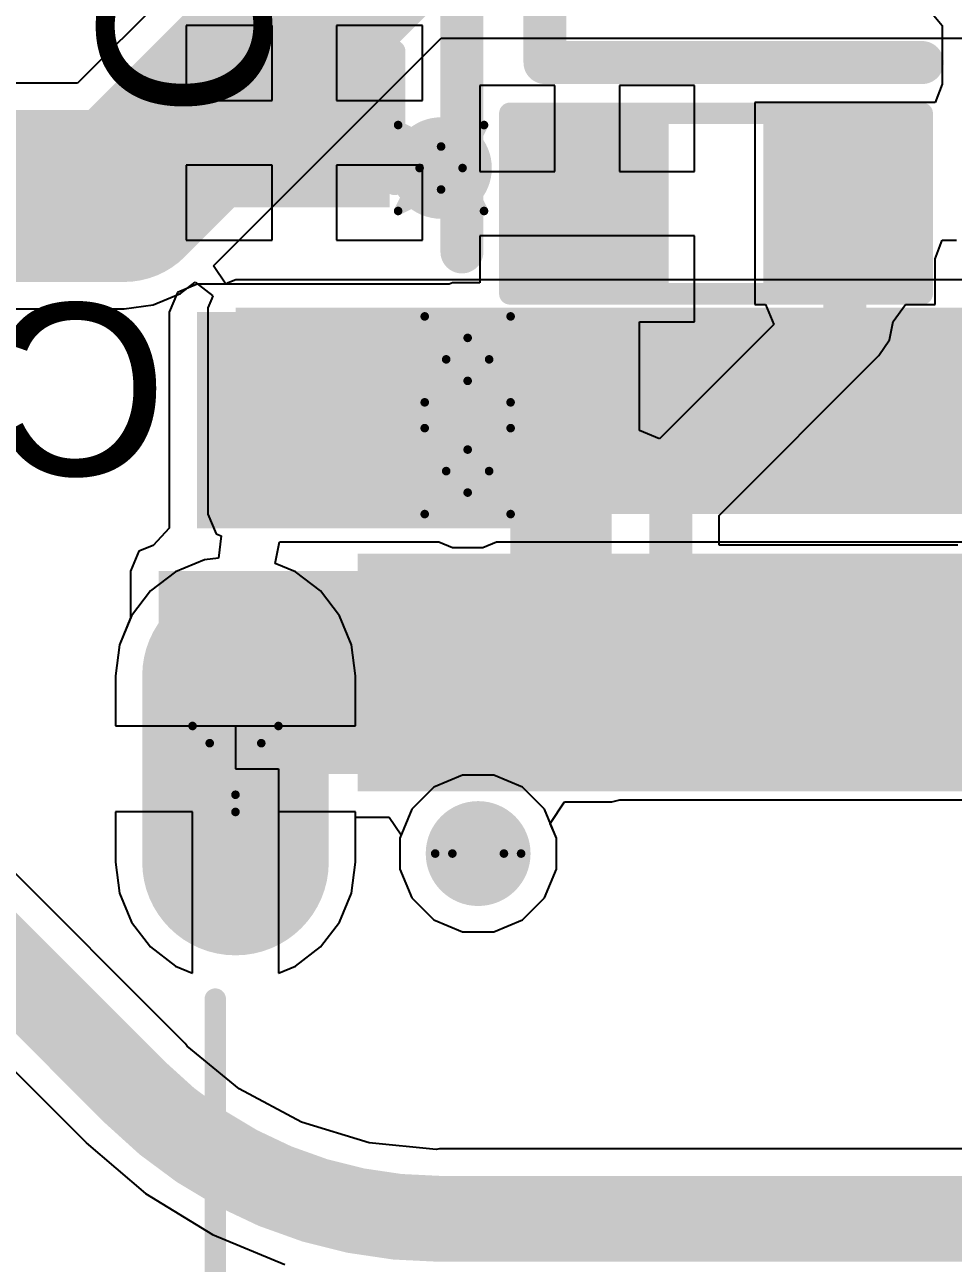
# Model space of a CAD drawing. Header units: millimetres. Extents: x -41 to 155, y -111 to 87.
# Drawn here: x -5.69 to -0.2, y -31.23 to -23.9 of the extents above; entities that cross this region are included whole.
import ezdxf

# ---------------------------------------------------------------- set-up
doc = ezdxf.new("R2010")
doc.units = ezdxf.units.MM
for name, color, linetype in [('BottomLayer', 5, 'Continuous'), ('BottomOverlay', 54, 'Continuous'), ('BottomPaste', 16, 'Continuous'), ('BottomSolder', 6, 'Continuous'), ('DrillDrawing', 1, 'Continuous'), ('Mechanical1', 6, 'Continuous'), ('Mechanical2', 216, 'Continuous'), ('MultiLayer', 9, 'Continuous'), ('PadHoleLayer', 156, 'Continuous'), ('TopLayer', 1, 'Continuous'), ('TopOverlay', 2, 'Continuous'), ('TopSolder', 216, 'Continuous'), ('ViaHoleLayer', 16, 'Continuous')]:
    doc.layers.add(name, color=color, linetype=linetype)
doc.styles.add('Arial', font='', dxfattribs={"height": 0.2})
doc.styles.get('Arial').set_extended_font_data('Arial')

# ---------------------------------------------------------------- blocks, each defined once
blk = doc.blocks.new('R___0603_B_49')
at = {"layer": 'BottomLayer'}
for points in [[(-1.14299492, -0.4445), (-1.14299492, 0.4445), (-0.38099492, 0.4445), (-0.38099492, -0.4445)], [(0.38099492, -0.4445), (0.38099492, 0.4445), (1.14299492, 0.4445), (1.14299492, -0.4445)]]:
    blk.add_hatch(color=5, dxfattribs=at).paths.add_polyline_path(points)
at = {"layer": 'BottomPaste'}
for points in [[(-1.14299492, -0.4445), (-1.14299492, 0.4445), (-0.38099492, 0.4445), (-0.38099492, -0.4445)], [(0.38099492, -0.4445), (0.38099492, 0.4445), (1.14299492, 0.4445), (1.14299492, -0.4445)]]:
    blk.add_hatch(color=16, dxfattribs=at).paths.add_polyline_path(points)
at = {"layer": 'BottomSolder'}
for points in [[(-1.24459492, -0.5460999999999999), (-1.24459492, 0.5460999999999999), (-0.27939492, 0.5460999999999999), (-0.27939492, -0.5460999999999999)], [(0.27939492, -0.5460999999999999), (0.27939492, 0.5460999999999999), (1.24459492, 0.5460999999999999), (1.24459492, -0.5460999999999999)]]:
    blk.add_hatch(color=6, dxfattribs=at).paths.add_polyline_path(points)
at = {"layer": 'BottomOverlay', "const_width": 0.127}
for points in [[(-1.21920254, -0.5333974599999999), (-1.21919746, 0.5334)], [(-1.21919746, 0.5334), (1.21920254, 0.5333974599999999)], [(1.21919746, -0.5334), (1.21920254, 0.5333974599999999)], [(-1.21920254, -0.5333974599999999), (1.21919746, -0.5334)]]:
    blk.add_lwpolyline(points, dxfattribs=at)
at = {"layer": 'BottomOverlay', "const_width": 0.0635}
for points in [[(-1.25094746, 0.5334, 1), (-1.18744746, 0.5334, 1)], [(-1.25094746, 0.5334, 1), (-1.18744746, 0.5334, 1)], [(1.18745254, 0.5333974599999999, 1), (1.25095254, 0.5333974599999999, 1)], [(1.18745254, 0.5333974599999999, 1), (1.25095254, 0.5333974599999999, 1)], [(-1.25095254, -0.5333974599999999, 1), (-1.18745254, -0.5333974599999999, 1)], [(-1.25095254, -0.5333974599999999, 1), (-1.18745254, -0.5333974599999999, 1)], [(1.18744746, -0.5334, 1), (1.25094746, -0.5334, 1)], [(1.18744746, -0.5334, 1), (1.25094746, -0.5334, 1)]]:
    blk.add_lwpolyline(points, format="xyb", close=True, dxfattribs=at)
blk = doc.blocks.new('TYPE_C_31_M_12__B_94')
at = {"layer": 'BottomLayer'}
h = blk.add_hatch(color=5, dxfattribs=at)
edge = h.paths.add_edge_path()
edge.add_arc((7.525004, 0.01999234), 0.4499991, 180, 360)
edge.add_line((7.9750031, 0.01999234), (7.9750031, 1.11999522))
edge.add_arc((7.525004, 1.11999522), 0.4499991, 0, 180)
edge.add_line((7.0750049, 1.11999522), (7.0750049, 0.01999234000000016))
for points in [[(3.59999534, -0.6000000699999999), (3.29999594, -0.6000000699999999), (3.29999594, 0.6000000699999999), (3.59999534, 0.6000000699999999)], [(4.100001959999999, -0.60000261), (3.80000256, -0.60000261), (3.80000256, 0.59999753), (4.100001959999999, 0.59999753)], [(4.60000604, -0.59999753), (4.300006639999999, -0.59999753), (4.300006639999999, 0.60000261), (4.60000604, 0.60000261)], [(5.10000758, -0.59999753), (4.80000818, -0.59999753), (4.80000818, 0.60000261), (5.10000758, 0.60000261)], [(5.90000344, -0.60000769), (5.30000464, -0.60000769), (5.30000464, 0.59999245), (5.90000344, 0.59999245)], [(6.099995419999999, 0.60000261), (6.69999422, 0.60000261), (6.69999422, -0.59999753), (6.099995419999999, -0.59999753)]]:
    blk.add_hatch(color=5, dxfattribs=at).paths.add_polyline_path(points)
at = {"layer": 'BottomPaste'}
for points in [[(3.59999534, -0.6000000699999999), (3.29999594, -0.6000000699999999), (3.29999594, 0.6000000699999999), (3.59999534, 0.6000000699999999)], [(4.100001959999999, -0.60000261), (3.80000256, -0.60000261), (3.80000256, 0.59999753), (4.100001959999999, 0.59999753)], [(4.60000604, -0.59999753), (4.300006639999999, -0.59999753), (4.300006639999999, 0.60000261), (4.60000604, 0.60000261)], [(5.10000758, -0.59999753), (4.80000818, -0.59999753), (4.80000818, 0.60000261), (5.10000758, 0.60000261)], [(5.90000344, -0.60000769), (5.30000464, -0.60000769), (5.30000464, 0.59999245), (5.90000344, 0.59999245)], [(6.099995419999999, 0.60000261), (6.69999422, 0.60000261), (6.69999422, -0.59999753), (6.099995419999999, -0.59999753)]]:
    blk.add_hatch(color=16, dxfattribs=at).paths.add_polyline_path(points)
at = {"layer": 'BottomSolder'}
h = blk.add_hatch(color=6, dxfattribs=at)
edge = h.paths.add_edge_path()
edge.add_arc((7.525004, 0.01999234), 0.5515991, 180, 360)
edge.add_line((8.0766031, 0.01999234), (8.0766031, 1.11999522))
edge.add_arc((7.525004, 1.11999522), 0.5515991, 0, 180)
edge.add_line((6.9734049, 1.11999522), (6.9734049, 0.01999234000000016))
h = blk.add_hatch(color=6, dxfattribs=at)
edge = h.paths.add_edge_path()
edge.add_arc((6.089990359999999, 1.07000548), 0.1016, 0, 360)
for points in [[(3.70159534, -0.7016000699999999), (3.19839594, -0.7016000699999999), (3.19839594, 0.7016000699999999), (3.70159534, 0.7016000699999999)], [(4.20160196, -0.70160261), (3.69840256, -0.70160261), (3.69840256, 0.7015975299999999), (4.20160196, 0.7015975299999999)], [(4.70160604, -0.7015975299999999), (4.19840664, -0.7015975299999999), (4.19840664, 0.70160261), (4.70160604, 0.70160261)], [(5.201607579999999, -0.7015975299999999), (4.698408179999999, -0.7015975299999999), (4.698408179999999, 0.70160261), (5.201607579999999, 0.70160261)], [(6.00160344, -0.70160769), (5.19840464, -0.70160769), (5.19840464, 0.7015924499999999), (6.00160344, 0.7015924499999999)], [(5.99839542, 0.70160261), (6.801594219999999, 0.70160261), (6.801594219999999, -0.7015975299999999), (5.99839542, -0.7015975299999999)]]:
    blk.add_hatch(color=6, dxfattribs=at).paths.add_polyline_path(points)
at = {"layer": 'MultiLayer'}
h = blk.add_hatch(color=9, dxfattribs=at)
edge = h.paths.add_edge_path()
edge.add_arc((7.525004, 0.01999234), 0.4499991, 180, 360)
edge.add_line((7.9750031, 0.01999234), (7.9750031, 1.11999522))
edge.add_arc((7.525004, 1.11999522), 0.4499991, 0, 180)
edge.add_line((7.0750049, 1.11999522), (7.0750049, 0.01999234000000016))
at = {"layer": 'PadHoleLayer'}
h = blk.add_hatch(color=156, dxfattribs=at)
edge = h.paths.add_edge_path()
edge.add_arc((7.525004, 1.11999395), 0.2999994, 0, 180)
edge.add_line((7.2250046, 1.11999395), (7.2250046, 0.01999360999999999))
edge.add_arc((7.525004, 0.01999361), 0.2999994, 180, 360)
edge.add_line((7.8250034, 0.01999361), (7.8250034, 1.11999395))
h = blk.add_hatch(color=156, dxfattribs=at)
edge = h.paths.add_edge_path()
edge.add_arc((6.089990359999999, 1.07000548), 0.30999938, 0, 360)
at = {"layer": 'TopLayer'}
h = blk.add_hatch(color=1, dxfattribs=at)
edge = h.paths.add_edge_path()
edge.add_arc((7.525004, 0.01999234), 0.4499991, 180, 360)
edge.add_line((7.9750031, 0.01999234), (7.9750031, 1.11999522))
edge.add_arc((7.525004, 1.11999522), 0.4499991, 0, 180)
edge.add_line((7.0750049, 1.11999522), (7.0750049, 0.01999234000000016))
at = {"layer": 'TopSolder'}
h = blk.add_hatch(color=216, dxfattribs=at)
edge = h.paths.add_edge_path()
edge.add_arc((7.525004, 0.01999234), 0.5515991, 180, 360)
edge.add_line((8.0766031, 0.01999234), (8.0766031, 1.11999522))
edge.add_arc((7.525004, 1.11999522), 0.5515991, 0, 180)
edge.add_line((6.9734049, 1.11999522), (6.9734049, 0.01999234000000016))
h = blk.add_hatch(color=216, dxfattribs=at)
edge = h.paths.add_edge_path()
edge.add_arc((6.089990359999999, 1.07000548), 0.1016, 0, 360)
at = {"layer": 'BottomOverlay', "const_width": 0.127}
blk.add_lwpolyline([(7.644604979999999, 1.9303873), (7.64458974, 3.55599746)], dxfattribs=at)
at = {"layer": 'BottomOverlay', "const_width": 0.0635}
blk.add_lwpolyline([(7.61285498, 1.9303873, 1), (7.67635498, 1.9303873, 1)], format="xyb", close=True, dxfattribs=at)
blk = doc.blocks.new('C___0603_B_116')
at = {"layer": 'BottomLayer'}
for points in [[(-1.14299746, -0.44449746), (-1.14299746, 0.44450254), (-0.38099746, 0.44450254), (-0.38099746, -0.44449746)], [(0.38099746, -0.44450254), (0.38099746, 0.44449746), (1.14299746, 0.44449746), (1.14299746, -0.44450254)]]:
    blk.add_hatch(color=5, dxfattribs=at).paths.add_polyline_path(points)
at = {"layer": 'BottomPaste'}
for points in [[(-1.14299746, -0.44449746), (-1.14299746, 0.44450254), (-0.38099746, 0.44450254), (-0.38099746, -0.44449746)], [(0.38099746, -0.44450254), (0.38099746, 0.44449746), (1.14299746, 0.44449746), (1.14299746, -0.44450254)]]:
    blk.add_hatch(color=16, dxfattribs=at).paths.add_polyline_path(points)
at = {"layer": 'BottomSolder'}
for points in [[(-1.20299734, -0.50449734), (-1.20299734, 0.50450242), (-0.32099758, 0.50450242), (-0.32099758, -0.50449734)], [(0.32099758, -0.50450242), (0.32099758, 0.50449734), (1.20299734, 0.50449734), (1.20299734, -0.50450242)]]:
    blk.add_hatch(color=6, dxfattribs=at).paths.add_polyline_path(points)
at = {"layer": 'BottomOverlay', "const_width": 0.127}
for points in [[(-0.4571974599999999, 0.5334), (-1.2446, 0.5333974599999999)], [(-1.2446, 0.5333974599999999), (-1.24459746, -0.5334)], [(1.24459746, 0.5334), (0.4571999999999999, 0.5333974599999999)], [(1.24459746, 0.5334), (1.2446, -0.5333974599999999)], [(-0.4571999999999999, -0.5333974599999999), (-1.24459746, -0.5334)], [(1.2446, -0.5333974599999999), (0.4571974599999999, -0.5334)]]:
    blk.add_lwpolyline(points, dxfattribs=at)
at = {"layer": 'BottomOverlay', "const_width": 0.0635}
for points in [[(-1.27635, 0.5333974599999999, 1), (-1.21285, 0.5333974599999999, 1)], [(-1.27635, 0.5333974599999999, 1), (-1.21285, 0.5333974599999999, 1)], [(-0.48894746, 0.5334, 1), (-0.42544746, 0.5334, 1)], [(0.42545, 0.5333974599999999, 1), (0.4889499999999999, 0.5333974599999999, 1)], [(1.21284746, 0.5334, 1), (1.27634746, 0.5334, 1)], [(1.21284746, 0.5334, 1), (1.27634746, 0.5334, 1)], [(-1.27634746, -0.5334, 1), (-1.21284746, -0.5334, 1)], [(-1.27634746, -0.5334, 1), (-1.21284746, -0.5334, 1)], [(-0.4889499999999999, -0.5333974599999999, 1), (-0.42545, -0.5333974599999999, 1)], [(0.42544746, -0.5334, 1), (0.48894746, -0.5334, 1)], [(1.21285, -0.5333974599999999, 1), (1.27635, -0.5333974599999999, 1)], [(1.21285, -0.5333974599999999, 1), (1.27635, -0.5333974599999999, 1)]]:
    blk.add_lwpolyline(points, format="xyb", close=True, dxfattribs=at)

msp = doc.modelspace()

# ---------------------------------------------------------------- hatches: boundary and pattern name
at = {"layer": 'BottomLayer'}
h = msp.add_hatch(color=5, dxfattribs=at)
edge = h.paths.add_edge_path()
edge.add_arc((-3.23059298, -24.75161674), 0.2999994, 0, 360)
for points in [[(-4.6736, -26.8807311), (-2.2214078, -26.8807311), (-2.2214078, -25.60320254), (-4.6736, -25.60320254)], [(-2.82140406, -28.3335984), (-2.22140526, -28.3335984), (-2.22140526, -26.2382), (-2.82140406, -26.2382)], [(-4.90145832, -28.33360856), (-3.02139604, -28.33360856), (-3.02139604, -27.13360588), (-4.90145832, -27.13360588)], [(-4.90145832, -29.11360954), (-4.0386, -29.11360954), (-4.0386, -27.13360842), (-4.90145832, -27.13360842)]]:
    msp.add_hatch(color=5, dxfattribs=at).paths.add_polyline_path(points)
h = msp.add_hatch(color=5, dxfattribs=at)
edge = h.paths.add_edge_path()
edge.add_arc((-3.0734, -25.8826), 0.2999994, 0, 360)
h = msp.add_hatch(color=5, dxfattribs=at)
edge = h.paths.add_edge_path()
edge.add_arc((-3.0734, -26.543), 0.2999994, 0, 360)
at = {"layer": 'TopLayer'}
h = msp.add_hatch(color=1, dxfattribs=at)
edge = h.paths.add_edge_path()
edge.add_arc((-3.23059298, -24.75161674), 0.2999994, 0, 360)
msp.add_hatch(color=1, dxfattribs=at).paths.add_polyline_path([(-4.444999999999999, -26.797), (2.9972, -26.797), (2.9972, -25.5778), (-4.444999999999999, -25.5778)])
h = msp.add_hatch(color=1, dxfattribs=at)
edge = h.paths.add_edge_path()
edge.add_arc((-3.0734, -25.8826), 0.2999994, 0, 360)
h = msp.add_hatch(color=1, dxfattribs=at)
edge = h.paths.add_edge_path()
edge.add_arc((-3.0734, -26.543), 0.2999994, 0, 360)
at = {"layer": 'ViaHoleLayer'}
h = msp.add_hatch(color=16, dxfattribs=at)
edge = h.paths.add_edge_path()
edge.add_arc((-3.23059298, -24.75161674), 0.1499997, 0, 360)
h = msp.add_hatch(color=16, dxfattribs=at)
edge = h.paths.add_edge_path()
edge.add_arc((-3.0734, -25.8826), 0.1499997, 0, 360)
h = msp.add_hatch(color=16, dxfattribs=at)
edge = h.paths.add_edge_path()
edge.add_arc((-3.0734, -26.543), 0.1499997, 0, 360)

# ---------------------------------------------------------------- linework, layer by layer
at = {"layer": 'BottomLayer'}
for p, q in [((-0.34524188, -23.81484188), (-0.26670508, -23.90836468)), ((-4.2291, -23.90836468), (-4.7371, -23.90836468)), ((-4.7371, -23.90836468), (-4.7371, -24.3528596)), ((-4.2291, -24.3528596), (-4.2291, -23.90836468)), ((-3.3401, -23.90836468), (-3.8481, -23.90836468)), ((-3.8481, -23.90836468), (-3.8481, -24.3528596)), ((-3.3401, -24.3528596), (-3.3401, -23.90836468)), ((-0.26670508, -23.90836468), (-0.26670254, -23.97437674)), ((-0.26670254, -23.97437674), (-0.26670254, -24.25567666)), ((-2.5571704, -24.26344398), (-3.00166532, -24.26344398)), ((-3.00166532, -24.26344398), (-3.00166532, -24.7714389)), ((-2.5571704, -24.7714389), (-2.5571704, -24.26344398)), ((-1.73166532, -24.26344398), (-2.1761704, -24.26344398)), ((-2.1761704, -24.26344398), (-2.1761704, -24.7714389)), ((-1.73166532, -24.7714389), (-1.73166532, -24.26344398)), ((-0.26670254, -24.25567666), (-0.30927802, -24.36504144)), ((-4.7371, -24.3528596), (-4.2291, -24.3528596)), ((-3.8481, -24.3528596), (-3.3401, -24.3528596)), ((-0.39370508, -24.36504398), (-1.37607548, -24.36504398)), ((-1.37607548, -24.36504398), (-1.37607548, -25.55884398)), ((-0.30927802, -24.36504144), (-0.39370508, -24.36504398)), ((-4.2291, -24.7338596), (-4.7371, -24.7338596)), ((-4.7371, -24.7338596), (-4.7371, -25.17836468)), ((-4.2291, -25.17836468), (-4.2291, -24.7338596)), ((-3.3401, -24.7338596), (-3.8481, -24.7338596)), ((-3.8481, -24.7338596), (-3.8481, -25.17836468)), ((-3.3401, -25.17836468), (-3.3401, -24.7338596)), ((-3.00166532, -24.7714389), (-2.5571704, -24.7714389)), ((-2.1761704, -24.7714389), (-1.73166532, -24.7714389)), ((-4.7371, -25.17836468), (-4.2291, -25.17836468)), ((-3.8481, -25.17836468), (-3.3401, -25.17836468)), ((-2.3666704, -25.1524389), (-3.00166532, -25.1524389)), ((-3.00166532, -25.1524389), (-3.00166532, -25.4302006)), ((-1.73166532, -25.1524389), (-2.3666704, -25.1524389)), ((-1.73166532, -25.66044398), (-1.73166532, -25.1524389)), ((-0.30927548, -25.287732), (-0.2667, -25.17836722)), ((-0.2667, -25.17836722), (-0.18227294, -25.17836468)), ((-0.30927548, -25.55884398), (-0.30927548, -25.287732)), ((-4.6736, -25.43824224), (-4.790241879999999, -25.48655812)), ((-3.18280034, -25.43824224), (-4.6736, -25.43824224)), ((-3.16338712, -25.4302006), (-3.18280034, -25.43824224)), ((-3.00166532, -25.4302006), (-3.16338712, -25.4302006)), ((-4.790241879999999, -25.48655812), (-4.83855776, -25.6032)), ((-4.83855776, -25.6032), (-4.83855776, -26.88072856)), ((-1.37607548, -25.55884398), (-1.31185158, -25.55884398)), ((-1.31185158, -25.55884398), (-1.26325122, -25.67617674)), ((-0.55779924, -25.65847802), (-0.48325024, -25.55884398)), ((-0.48325024, -25.55884398), (-0.30927548, -25.55884398)), ((-2.0564475, -26.30343736), (-2.0564475, -25.66044398)), ((-2.0564475, -25.66044398), (-1.73166532, -25.66044398)), ((-1.26325122, -25.67617674), (-1.93911474, -26.35204026)), ((-0.57948576, -25.76749228), (-0.55779924, -25.65847802)), ((-0.64123824, -25.85991272), (-0.57948576, -25.76749228)), ((-1.5865348, -26.80520928), (-0.6412458600000001, -25.8599178)), ((-0.6412458600000001, -25.8599178), (-0.64123824, -25.85991272)), ((-1.93911474, -26.35204026), (-2.0564475, -26.30343736)), ((-1.5865348, -26.98120842), (-1.5865348, -26.80520928)), ((-4.83855776, -26.88072856), (-4.93401858, -26.98213552)), ((-4.93401858, -26.98213552), (-5.018100199999999, -27.016964)), ((-1.17380258, -26.98120842), (-1.5865348, -26.98120842)), ((-0.5690031799999999, -26.98120334), (-1.17380258, -26.98120334)), ((-1.17380258, -26.98120334), (-1.17380258, -26.98120842)), ((-0.5690031799999999, -26.98120588), (-0.5690031799999999, -26.98120334)), ((-0.17379188, -26.98120588), (-0.5690031799999999, -26.98120588)), ((-5.018100199999999, -27.016964), (-5.06641608, -27.13360588)), ((-5.06641608, -27.13360588), (-5.06641608, -27.41080116)), ((-5.06641608, -27.41080116), (-5.13228336, -27.56981532)), ((-5.13228336, -27.56981532), (-5.156479399999999, -27.75359702)), ((-5.156479399999999, -27.75359702), (-5.156479399999999, -28.04959846)), ((-5.156479399999999, -28.04959846), (-4.44639954, -28.04959846)), ((-4.44639954, -28.04959846), (-4.44639954, -28.30359846)), ((-4.44639954, -28.30359846), (-4.19239954, -28.30359846)), ((-4.19239954, -28.30359846), (-4.19239954, -29.51039056)), ((-2.58464558, -28.6255587), (-2.49978418, -28.49855616)), ((-2.49978418, -28.49855616), (-2.29671372, -28.49855616)), ((-2.29671372, -28.49855616), (-2.22140526, -28.4985587)), ((-2.22140526, -28.4985587), (-2.17380566, -28.4860111)), ((-2.17380566, -28.4860111), (-2.17380312, -28.48600602)), ((-2.17380312, -28.48600602), (-1.06900726, -28.48600602)), ((-1.06900726, -28.48600602), (-1.06900726, -28.48600094)), ((-1.06900726, -28.48600094), (-0.67379596, -28.48600094)), ((-0.67379596, -28.48600094), (-0.67379596, -28.48600348)), ((-0.67379596, -28.48600348), (-0.06899656, -28.48600348)), ((-4.700399539999999, -28.55759845999999), (-5.156479399999999, -28.55759845999999)), ((-5.156479399999999, -28.55759845999999), (-5.156479399999999, -28.8535999)), ((-4.700399539999999, -29.51039564), (-4.700399539999999, -28.55759845999999)), ((-3.73632984, -28.8535999), (-3.73632984, -28.58760602)), ((-3.73632984, -28.58760602), (-3.536713779999999, -28.58760602)), ((-3.536713779999999, -28.58760602), (-3.46615512, -28.69320398)), ((-3.46615512, -28.69320398), (-3.47379036, -28.71163422)), ((-2.5489916, -28.71163422), (-2.58464558, -28.6255587)), ((-3.47379036, -28.71163422), (-3.47379036, -28.8955861)), ((-2.5489916, -28.8955861), (-2.5489916, -28.71163422)), ((-5.156479399999999, -28.8535999), (-5.13228336, -29.0373816)), ((-3.76052588, -29.0373816), (-3.73632984, -28.8535999)), ((-3.47379036, -28.8955861), (-3.40339426, -29.06554003999999)), ((-2.6193877, -29.06554003999999), (-2.5489916, -28.8955861)), ((-5.13228336, -29.0373816), (-5.06134624, -29.20863602)), ((-3.831463, -29.20863602), (-3.76052588, -29.0373816)), ((-3.40339426, -29.06554003999999), (-3.27332086, -29.19561344)), ((-2.7494611, -29.19561344), (-2.6193877, -29.06554003999999)), ((-3.27332086, -29.19561344), (-3.10336692, -29.26600954)), ((-2.91941504, -29.26600954), (-2.7494611, -29.19561344)), ((-5.06134624, -29.20863602), (-4.948504199999999, -29.35569948)), ((-3.94430504, -29.35569948), (-3.831463, -29.20863602)), ((-3.10336692, -29.26600954), (-2.91941504, -29.26600954)), ((-4.948504199999999, -29.35569948), (-4.80144328, -29.46854152)), ((-4.09136596, -29.46854152), (-3.94430504, -29.35569948)), ((-4.80144328, -29.46854152), (-4.700399539999999, -29.51039564)), ((-4.19239954, -29.51039056), (-4.09136596, -29.46854152))]:
    msp.add_line(p, q, dxfattribs=at)
at = {"layer": 'BottomLayer', "const_width": 0.254}
for points in [[(-0.84267548, -25.65847548), (-0.84267548, -24.9936)], [(-1.8714085, -26.6872085), (-0.84267548, -25.65847548)], [(-1.8714085, -27.73360722), (-1.8714085, -26.6872085)]]:
    msp.add_lwpolyline(points, dxfattribs=at)
at = {"layer": 'BottomLayer', "const_width": 0.127}
for points in [[(-0.9061754799999999, -24.9936, 1), (-0.7791754799999999, -24.9936, 1)], [(-0.9061754799999999, -25.65847548, 1), (-0.7791754799999999, -25.65847548, 1)], [(-0.9061754799999999, -25.65847548, 1), (-0.7791754799999999, -25.65847548, 1)], [(-1.9349085, -26.6872085, 1), (-1.8079085, -26.6872085, 1)], [(-1.9349085, -26.6872085, 1), (-1.8079085, -26.6872085, 1)], [(-1.9349085, -27.73360722, 1), (-1.8079085, -27.73360722, 1)]]:
    msp.add_lwpolyline(points, format="xyb", close=True, dxfattribs=at)
at = {"layer": 'BottomOverlay', "const_width": 0.254}
for points in [[(-2.61620762, -21.9202), (-2.61620254, -24.1282093)], [(-3.1072582, -25.2476), (-3.1072582, -23.2156)], [(-2.61620254, -24.1282093), (-0.38546786, -24.1282093)]]:
    msp.add_lwpolyline(points, dxfattribs=at)
at = {"layer": 'BottomOverlay', "const_width": 0.127}
for points in [[(-2.67970254, -24.1282093, 1), (-2.55270254, -24.1282093, 1)], [(-2.67970254, -24.1282093, 1), (-2.55270254, -24.1282093, 1)], [(-0.44896786, -24.1282093, 1), (-0.32196786, -24.1282093, 1)], [(-3.1707582, -25.2476, 1), (-3.0437582, -25.2476, 1)]]:
    msp.add_lwpolyline(points, format="xyb", close=True, dxfattribs=at)
at = {"layer": 'DrillDrawing', "const_width": 0.0508}
for points in [[(-3.48459298, -24.49761674), (-3.23059298, -24.62461674)], [(-3.48459298, -24.49761674), (-3.35759298, -24.75161674)], [(-3.23059298, -24.62461674), (-2.97659298, -24.49761674)], [(-3.10359298, -24.75161674), (-2.97659298, -24.49761674)], [(-3.48459298, -25.00561674), (-3.35759298, -24.75161674)], [(-3.10359298, -24.75161674), (-2.97659298, -25.00561674)], [(-3.48459298, -25.00561674), (-3.23059298, -24.87861674)], [(-3.23059298, -24.87861674), (-2.97659298, -25.00561674)], [(-3.3274, -25.6286), (-3.0734, -25.7556)], [(-3.3274, -25.6286), (-3.2004, -25.8826)], [(-3.0734, -25.7556), (-2.8194, -25.6286)], [(-2.9464, -25.8826), (-2.8194, -25.6286)], [(-3.3274, -26.1366), (-3.2004, -25.8826)], [(-2.9464, -25.8826), (-2.8194, -26.1366)], [(-3.3274, -26.1366), (-3.0734, -26.0096)], [(-3.0734, -26.0096), (-2.8194, -26.1366)], [(-3.3274, -26.289), (-3.0734, -26.416)], [(-3.3274, -26.289), (-3.2004, -26.543)], [(-3.0734, -26.416), (-2.8194, -26.289)], [(-2.9464, -26.543), (-2.8194, -26.289)], [(-3.3274, -26.797), (-3.2004, -26.543)], [(-2.9464, -26.543), (-2.8194, -26.797)], [(-3.3274, -26.797), (-3.0734, -26.67)], [(-3.0734, -26.67), (-2.8194, -26.797)], [(-4.70040462, -28.04959846), (-4.19240462, -28.04959846)], [(-4.70040462, -28.04959846), (-4.44640462, -28.55759845999999)], [(-4.44640462, -28.55759845999999), (-4.19240462, -28.04959846)], [(-4.59880462, -28.15119846), (-4.29400462, -28.15119846)], [(-4.59880462, -28.15119846), (-4.44640462, -28.45599846)], [(-4.44640462, -28.45599846), (-4.29400462, -28.15119846)]]:
    msp.add_lwpolyline(points, dxfattribs=at)
at = {"layer": 'DrillDrawing'}
for points, const_width in [([(-3.49729298, -24.49761674, 1), (-3.47189298, -24.49761674, 1)], 0.0254), ([(-3.49729298, -24.49761674, 1), (-3.47189298, -24.49761674, 1)], 0.0254), ([(-2.98929298, -24.49761674, 1), (-2.96389298, -24.49761674, 1)], 0.0254), ([(-2.98929298, -24.49761674, 1), (-2.96389298, -24.49761674, 1)], 0.0254), ([(-3.24329298, -24.62461674, 1), (-3.217892979999999, -24.62461674, 1)], 0.0254), ([(-3.24329298, -24.62461674, 1), (-3.217892979999999, -24.62461674, 1)], 0.0254), ([(-3.370292979999999, -24.75161674, 1), (-3.34489298, -24.75161674, 1)], 0.0254), ([(-3.370292979999999, -24.75161674, 1), (-3.34489298, -24.75161674, 1)], 0.0254), ([(-3.11629298, -24.75161674, 1), (-3.09089298, -24.75161674, 1)], 0.0254), ([(-3.11629298, -24.75161674, 1), (-3.09089298, -24.75161674, 1)], 0.0254), ([(-3.24329298, -24.87861674, 1), (-3.217892979999999, -24.87861674, 1)], 0.0254), ([(-3.24329298, -24.87861674, 1), (-3.217892979999999, -24.87861674, 1)], 0.0254), ([(-3.49729298, -25.00561674, 1), (-3.47189298, -25.00561674, 1)], 0.0254), ([(-3.49729298, -25.00561674, 1), (-3.47189298, -25.00561674, 1)], 0.0254), ([(-2.98929298, -25.00561674, 1), (-2.96389298, -25.00561674, 1)], 0.0254), ([(-2.98929298, -25.00561674, 1), (-2.96389298, -25.00561674, 1)], 0.0254), ([(-3.3401, -25.6286, 1), (-3.3147, -25.6286, 1)], 0.0254), ([(-3.3401, -25.6286, 1), (-3.3147, -25.6286, 1)], 0.0254), ([(-2.8321, -25.6286, 1), (-2.8067, -25.6286, 1)], 0.0254), ([(-2.8321, -25.6286, 1), (-2.8067, -25.6286, 1)], 0.0254), ([(-3.0861, -25.7556, 1), (-3.0607, -25.7556, 1)], 0.0254), ([(-3.0861, -25.7556, 1), (-3.0607, -25.7556, 1)], 0.0254), ([(-3.2131, -25.8826, 1), (-3.1877, -25.8826, 1)], 0.0254), ([(-3.2131, -25.8826, 1), (-3.1877, -25.8826, 1)], 0.0254), ([(-2.9591, -25.8826, 1), (-2.9337, -25.8826, 1)], 0.0254), ([(-2.9591, -25.8826, 1), (-2.9337, -25.8826, 1)], 0.0254), ([(-3.0861, -26.0096, 1), (-3.0607, -26.0096, 1)], 0.0254), ([(-3.0861, -26.0096, 1), (-3.0607, -26.0096, 1)], 0.0254), ([(-3.3401, -26.1366, 1), (-3.3147, -26.1366, 1)], 0.0254), ([(-3.3401, -26.1366, 1), (-3.3147, -26.1366, 1)], 0.0254), ([(-2.8321, -26.1366, 1), (-2.8067, -26.1366, 1)], 0.0254), ([(-2.8321, -26.1366, 1), (-2.8067, -26.1366, 1)], 0.0254), ([(-3.3401, -26.289, 1), (-3.3147, -26.289, 1)], 0.0254), ([(-3.3401, -26.289, 1), (-3.3147, -26.289, 1)], 0.0254), ([(-2.8321, -26.289, 1), (-2.8067, -26.289, 1)], 0.0254), ([(-2.8321, -26.289, 1), (-2.8067, -26.289, 1)], 0.0254), ([(-3.0861, -26.416, 1), (-3.0607, -26.416, 1)], 0.0254), ([(-3.0861, -26.416, 1), (-3.0607, -26.416, 1)], 0.0254), ([(-3.2131, -26.543, 1), (-3.1877, -26.543, 1)], 0.0254), ([(-3.2131, -26.543, 1), (-3.1877, -26.543, 1)], 0.0254), ([(-2.9591, -26.543, 1), (-2.9337, -26.543, 1)], 0.0254), ([(-2.9591, -26.543, 1), (-2.9337, -26.543, 1)], 0.0254), ([(-3.0861, -26.67, 1), (-3.0607, -26.67, 1)], 0.0254), ([(-3.0861, -26.67, 1), (-3.0607, -26.67, 1)], 0.0254), ([(-3.3401, -26.797, 1), (-3.3147, -26.797, 1)], 0.0254), ([(-3.3401, -26.797, 1), (-3.3147, -26.797, 1)], 0.0254), ([(-2.8321, -26.797, 1), (-2.8067, -26.797, 1)], 0.0254), ([(-2.8321, -26.797, 1), (-2.8067, -26.797, 1)], 0.0254), ([(-4.71310462, -28.04959846, 1), (-4.68770462, -28.04959846, 1)], 0.0254), ([(-4.71310462, -28.04959846, 1), (-4.68770462, -28.04959846, 1)], 0.0254), ([(-4.205104619999999, -28.04959846, 1), (-4.17970462, -28.04959846, 1)], 0.0254), ([(-4.205104619999999, -28.04959846, 1), (-4.17970462, -28.04959846, 1)], 0.0254), ([(-4.61150462, -28.15119846, 1), (-4.58610462, -28.15119846, 1)], 0.0254), ([(-4.61150462, -28.15119846, 1), (-4.58610462, -28.15119846, 1)], 0.0254), ([(-4.30670462, -28.15119846, 1), (-4.281304619999999, -28.15119846, 1)], 0.0254), ([(-4.30670462, -28.15119846, 1), (-4.281304619999999, -28.15119846, 1)], 0.0254), ([(-4.45910462, -28.45599846, 1), (-4.433704619999999, -28.45599846, 1)], 0.0254), ([(-4.45910462, -28.45599846, 1), (-4.433704619999999, -28.45599846, 1)], 0.0254), ([(-4.45910462, -28.55759845999999, 1), (-4.433704619999999, -28.55759845999999, 1)], 0.0254), ([(-4.45910462, -28.55759845999999, 1), (-4.433704619999999, -28.55759845999999, 1)], 0.0254), ([(-2.75739098, -28.80361015999999, 1), (-3.26539098, -28.80361015999999, 1)], 0.0508), ([(-2.85899098, -28.80361015999999, 1), (-3.163790979999999, -28.80361015999999, 1)], 0.0508), ([(-3.27809098, -28.80361015999999, 1), (-3.25269098, -28.80361015999999, 1)], 0.0254), ([(-3.17649098, -28.80361015999999, 1), (-3.15109098, -28.80361015999999, 1)], 0.0254), ([(-2.87169098, -28.80361015999999, 1), (-2.84629098, -28.80361015999999, 1)], 0.0254), ([(-2.77009098, -28.80361015999999, 1), (-2.74469098, -28.80361015999999, 1)], 0.0254)]:
    msp.add_lwpolyline(points, format="xyb", close=True, dxfattribs=dict(at, const_width=const_width))
at = {"layer": 'Mechanical1', "const_width": 0.254}
msp.add_lwpolyline([(-26.73261862, 19.82835506, -3.064050539179198), (-27.01640773999999, -19.42715952)], format="xyb", dxfattribs=at)
at = {"layer": 'Mechanical2', "const_width": 0.254}
msp.add_lwpolyline([(-27.77328456, 19.43499542, -3.216015777354795), (-28.0670254, -19.00832622)], format="xyb", dxfattribs=at)
at = {"layer": 'TopLayer'}
for p, q in [((-3.97637762, -22.84620526), (-5.38120336, -24.25102846)), ((-4.575652519999999, -25.32949722), (-3.2294576, -23.98329976)), ((-3.2294576, -23.98329976), (15.85308996, -23.98329976)), ((-5.38120336, -24.25102846), (-7.183546719999999, -24.25102846)), ((-4.50370956, -25.43715512), (-4.575652519999999, -25.32949722)), ((-4.77224344, -25.49398762), (-4.6849665, -25.42701798)), ((-4.6849665, -25.42701798), (-4.580661399999999, -25.507061)), ((-4.489033439999999, -25.43108198), (-4.50370956, -25.43715512)), ((-4.444999999999999, -25.41284224), (-4.489033439999999, -25.43108198)), ((2.34456986, -25.41284224), (-4.444999999999999, -25.41284224)), ((-4.93289336, -25.56053054), (-4.77224344, -25.49398762)), ((-4.58707998, -25.52257024), (-4.609957759999999, -25.5778)), ((-4.580661399999999, -25.507061), (-4.58707998, -25.52257024)), ((-11.21710228, -25.58322798), (-5.105313639999999, -25.58322798)), ((-5.105313639999999, -25.58322798), (-5.105293319999999, -25.58323052)), ((-5.105293319999999, -25.58323052), (-4.93289336, -25.56053054)), ((-4.609957759999999, -25.5778), (-4.609957759999999, -26.797)), ((-4.609957759999999, -26.797), (-4.56164188, -26.91364188)), ((-4.56164188, -26.91364188), (-4.53058022, -26.92650698)), ((-4.53058022, -26.92650698), (-4.547743, -27.05686486)), ((-4.2113454, -27.08895776), (-4.186082559999999, -26.96195776)), ((-4.186082559999999, -26.96195776), (-3.24412102, -26.96195776)), ((-3.24412102, -26.96195776), (-3.16338712, -26.9953994)), ((-3.16338712, -26.9953994), (-2.98341288, -26.9953994)), ((-2.98341288, -26.9953994), (-2.90267898, -26.96195776)), ((-2.90267898, -26.96195776), (2.9972, -26.96195776)), ((-4.63018632, -27.06771828), (-4.80144328, -27.1386554)), ((-4.547743, -27.05686486), (-4.63018632, -27.06771828)), ((-4.80144328, -27.1386554), (-4.948504199999999, -27.25149744)), ((-4.09136596, -27.1386554), (-4.2113454, -27.08895776)), ((-3.94430504, -27.25149744), (-4.09136596, -27.1386554)), ((-4.948504199999999, -27.25149744), (-5.06134624, -27.3985609)), ((-3.831463, -27.3985609), (-3.94430504, -27.25149744)), ((-5.06134624, -27.3985609), (-5.13228336, -27.56981532)), ((-3.76052588, -27.56981532), (-3.831463, -27.3985609)), ((-5.13228336, -27.56981532), (-5.156479399999999, -27.75359702)), ((-3.73632984, -27.75359702), (-3.76052588, -27.56981532)), ((-5.156479399999999, -27.75359702), (-5.156479399999999, -28.04959846)), ((-3.73632984, -28.04959846), (-3.73632984, -27.75359702)), ((-4.743549059999999, -29.92565262), (-6.71740084, -27.95180084)), ((-5.156479399999999, -28.04959846), (-4.44639954, -28.04959846)), ((-4.44639954, -28.04959846), (-3.73632984, -28.04959846)), ((-3.10336692, -28.34121078), (-3.27332086, -28.41160688)), ((-2.91941504, -28.34121078), (-3.10336692, -28.34121078)), ((-2.7494611, -28.41160688), (-2.91941504, -28.34121078)), ((-3.27332086, -28.41160688), (-3.40339426, -28.54168028)), ((-2.6193877, -28.54168028), (-2.7494611, -28.41160688)), ((-3.40339426, -28.54168028), (-3.47379036, -28.71163422)), ((-2.5489916, -28.71163422), (-2.6193877, -28.54168028)), ((-4.700399539999999, -28.55759845999999), (-5.156479399999999, -28.55759845999999)), ((-5.156479399999999, -28.55759845999999), (-5.156479399999999, -28.8535999)), ((-4.700399539999999, -29.51039564), (-4.700399539999999, -28.55759845999999)), ((-3.73632984, -28.55759845999999), (-4.19239954, -28.55759845999999)), ((-4.19239954, -28.55759845999999), (-4.19239954, -29.51039056)), ((-3.73632984, -28.8535999), (-3.73632984, -28.55759845999999)), ((-3.47379036, -28.71163422), (-3.47379036, -28.8955861)), ((-2.5489916, -28.8955861), (-2.5489916, -28.71163422)), ((-5.156479399999999, -28.8535999), (-5.13228336, -29.0373816)), ((-3.76052588, -29.0373816), (-3.73632984, -28.8535999)), ((-3.47379036, -28.8955861), (-3.40339426, -29.06554003999999)), ((-2.6193877, -29.06554003999999), (-2.5489916, -28.8955861)), ((-5.13228336, -29.0373816), (-5.06134624, -29.20863602)), ((-3.831463, -29.20863602), (-3.76052588, -29.0373816)), ((-3.40339426, -29.06554003999999), (-3.27332086, -29.19561344)), ((-2.7494611, -29.19561344), (-2.6193877, -29.06554003999999)), ((-3.27332086, -29.19561344), (-3.10336692, -29.26600954)), ((-2.91941504, -29.26600954), (-2.7494611, -29.19561344)), ((-5.06134624, -29.20863602), (-4.948504199999999, -29.35569948)), ((-3.94430504, -29.35569948), (-3.831463, -29.20863602)), ((-3.10336692, -29.26600954), (-2.91941504, -29.26600954)), ((-4.948504199999999, -29.35569948), (-4.80144328, -29.46854152)), ((-4.09136596, -29.46854152), (-3.94430504, -29.35569948)), ((-4.80144328, -29.46854152), (-4.700399539999999, -29.51039564)), ((-4.19239954, -29.51039056), (-4.09136596, -29.46854152)), ((-5.9552713, -29.88592702), (-5.32954738, -30.51165094)), ((-4.73302584, -29.94140062), (-4.743549059999999, -29.92565262)), ((-4.424507279999999, -30.19459544), (-4.73302584, -29.94140062)), ((-4.05605742, -30.39153688), (-4.424507279999999, -30.19459544)), ((-3.6562665, -30.51281171999999), (-4.05605742, -30.39153688)), ((-5.32954738, -30.51165094), (-5.33035764, -30.5124612)), ((-5.33035764, -30.5124612), (-4.977701499999999, -30.81365948)), ((-3.25907146, -30.5519328), (-3.6562665, -30.51281171999999)), ((-3.240496439999999, -30.5482371), (-3.25907146, -30.5519328)), ((8.345896439999999, -30.5482371), (-3.240496439999999, -30.5482371)), ((-4.977701499999999, -30.81365948), (-4.58226922, -31.05598056)), ((-4.58226922, -31.05598056), (-4.153799159999999, -31.23345798))]:
    msp.add_line(p, q, dxfattribs=at)
for points, const_width in [([(-5.105293319999999, -24.91712822), (-3.5053651, -23.3172)], 1.016), ([(-11.2171226, -24.91712822), (-5.105293319999999, -24.91712822)], 1.016), ([(-7.010400000000001, -28.2448), (-5.036548219999999, -30.21865178)], 0.508), ([(-3.240496439999999, -30.9626), (8.345896439999999, -30.9626)], 0.508)]:
    msp.add_lwpolyline(points, dxfattribs=dict(at, const_width=const_width))
for points, const_width in [([(-5.35929332, -24.91712822, 1), (-4.85129332, -24.91712822, 1)], 0.508), ([(-5.35929332, -24.91712822, 1), (-4.85129332, -24.91712822, 1)], 0.508), ([(-5.16354822, -30.21865178, 1), (-4.90954822, -30.21865178, 1)], 0.254), ([(-5.16354822, -30.21865178, 1), (-4.90954822, -30.21865178, 1)], 0.254), ([(-3.36749644, -30.9626, 1), (-3.11349644, -30.9626, 1)], 0.254), ([(-3.36749644, -30.9626, 1), (-3.11349644, -30.9626, 1)], 0.254)]:
    msp.add_lwpolyline(points, format="xyb", close=True, dxfattribs=dict(at, const_width=const_width))
at = {"layer": 'TopLayer', "const_width": 0.508}
msp.add_lwpolyline([(-3.240496439999999, -30.9626, -0.198912367379658), (-5.036548219999999, -30.21865178)], format="xyb", dxfattribs=at)

# ---------------------------------------------------------------- block references
for name, p, rotation in [('C___0603_B_116', (-4.03860254, -25.30536214), 90), ('TYPE_C_31_M_12__B_94', (3.07859938, -27.73360468), 180)]:
    msp.add_blockref(name, p, dxfattribs=dict(rotation=rotation))
msp.add_blockref('R___0603_B_49', (-1.6046704, -24.96194398))

# ---------------------------------------------------------------- texts
at = {"layer": 'BottomOverlay', "style": 'Arial', "text_generation_flag": 2}
msp.add_text('C4', height=1.016, dxfattribs=at).set_placement((-4.843208499999999, -26.5682349))
at = {"layer": 'TopOverlay', "style": 'Arial'}
msp.add_text('C16', height=1.016, rotation=90, dxfattribs=at).set_placement((-4.2419651, -24.45978852))

doc.saveas('drawing.dxf')
